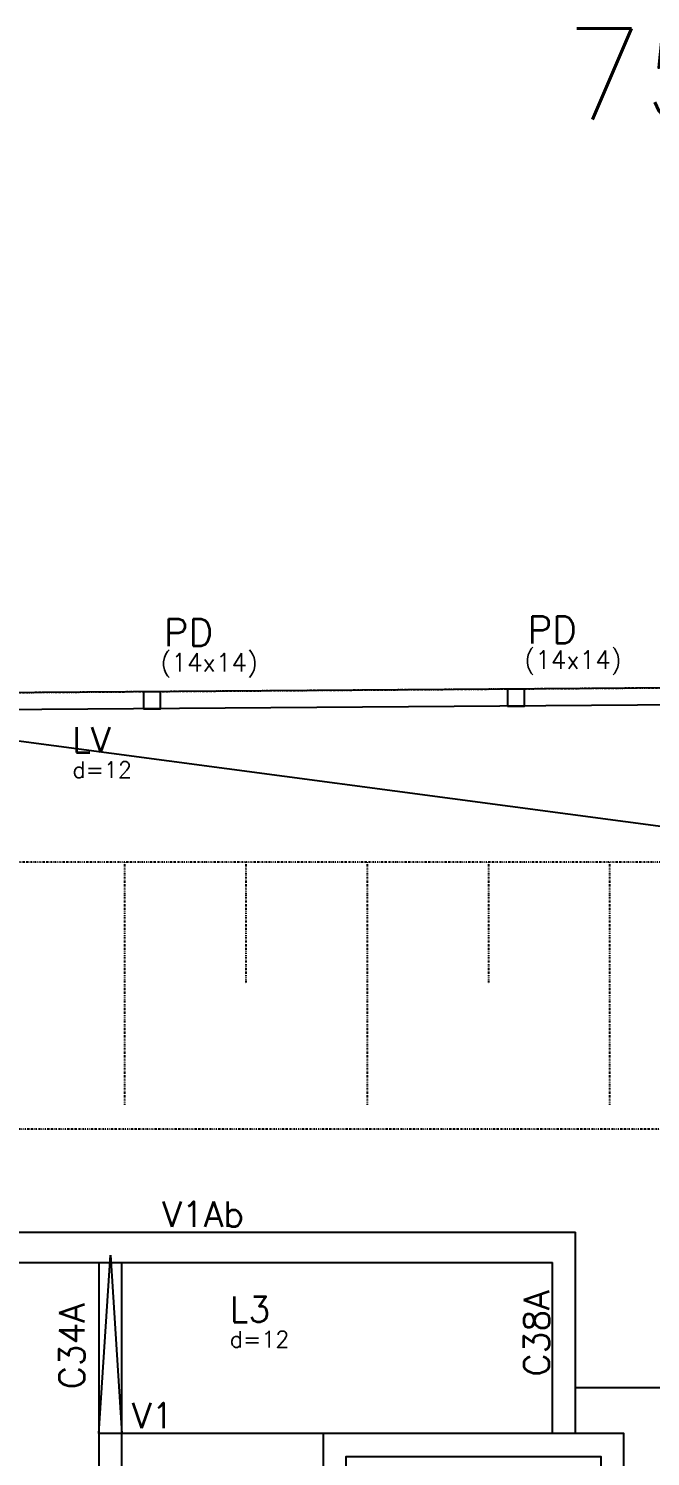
# Model space of a CAD drawing. Extents: x -40810 to 33675, y -2018 to 21213.
# Drawn here: x -5942 to -5429, y 12571 to 13748 of the extents above; entities that cross this region are included whole.
import ezdxf

# ---------------------------------------------------------------- set-up
doc = ezdxf.new("R2010")
doc.units = 0
doc.linetypes.add('ESTILO_TQS_0003', pattern=[1.5, 0.5, -0.4, 0.1, -0.5])
doc.layers.get('0').update_dxf_attribs({"color": 1, "lineweight": 9})
for name, color, linetype in [('1', 5, 'Continuous'), ('10', 7, 'Continuous'), ('12', 3, 'Continuous'), ('13', 7, 'Continuous'), ('19', 5, 'Continuous'), ('204', 7, 'ESTILO_TQS_0003'), ('24', 5, 'ESTILO_TQS_0003'), ('3', 2, 'Continuous'), ('4', 2, 'Continuous'), ('6', 6, 'Continuous'), ('8', 5, 'Continuous'), ('9', 3, 'Continuous')]:
    doc.layers.add(name, color=color, linetype=linetype)
doc.styles.get("Standard").update_dxf_attribs({"font": 'romans.shx', "width": 0.8})

msp = doc.modelspace()

# ---------------------------------------------------------------- linework, layer by layer
at = {"layer": '1'}
for p, q in [((-1895.191, 13230.18), (-6679.295, 13195.066)), ((-1895.089, 13216.181), (-6679.295, 13181.066)), ((-6255.305, 12755.699), (-5490.753, 12755.699)), ((-5490.753, 12589.613), (-5490.753, 12755.699)), ((-6392.74, 12730.699), (-5509.753, 12730.699)), ((-5864.753, 12589.613), (-5864.753, 12730.699)), ((-5509.753, 12589.613), (-5509.753, 12730.699)), ((-5490.753, 12627.613), (-5284.753, 12627.613))]:
    msp.add_line(p, q, dxfattribs=at)
for points in [[(-5883.753, 12730.699), (-5883.753, 12589.613)], [(-5698.753, 12589.613), (-5864.753, 12589.613)]]:
    msp.add_lwpolyline(points, dxfattribs=at)
at = {"layer": '19'}
msp.add_line((-6132.808, 13185.077), (-2902.754, 12755.699), dxfattribs=at)
at = {"layer": '204'}
for p, q in [((-5284.753, 13060.613), (-6149.185, 13060.613)), ((-5862.563, 13060.613), (-5862.563, 12860.613)), ((-5762.563, 13060.613), (-5762.563, 12960.613)), ((-5662.563, 13060.613), (-5662.563, 12860.613)), ((-5562.563, 13060.613), (-5562.563, 12960.613)), ((-5462.563, 13060.613), (-5462.563, 12860.613)), ((-5285.401, 12840.613), (-6134.185, 12840.613))]:
    msp.add_line(p, q, dxfattribs=at)
at = {"layer": '24'}
msp.add_line((-1895.191, 13230.18), (-6695.398, 13194.948), dxfattribs=at)
at = {"layer": '3'}
for points in [[(-5883.753, 12351.613), (-5864.753, 12351.613), (-5864.753, 12589.613), (-5883.753, 12589.613), (-5883.753, 12351.613)], [(-5469.753, 12351.613), (-5450.753, 12351.613), (-5450.753, 12589.613), (-5698.753, 12589.613), (-5698.753, 12351.613), (-5679.753, 12351.613), (-5679.753, 12570.613), (-5469.753, 12570.613), (-5469.753, 12351.613)]]:
    msp.add_lwpolyline(points, dxfattribs=at)
at = {"layer": '4'}
for points in [[(-5846.808, 13187.291), (-5832.808, 13187.291), (-5832.808, 13201.291), (-5846.808, 13201.291), (-5846.808, 13187.291)], [(-5546.808, 13189.487), (-5532.808, 13189.487), (-5532.808, 13203.487), (-5546.808, 13203.487), (-5546.808, 13189.487)]]:
    msp.add_lwpolyline(points, dxfattribs=at)
at = {"layer": '6'}
for p, q in [((-5883.753, 12589.613), (-5874.253, 12736.613)), ((-5874.253, 12736.613), (-5864.753, 12589.613))]:
    msp.add_line(p, q, dxfattribs=at)

# ---------------------------------------------------------------- texts
msp.add_text('751.00', height=75).set_placement((-5499.112, 13673.164))
at = {"layer": '10'}
for s, p in [('LV', (-5905.657, 13151.041)), ('L3', (-5775.789, 12681.496))]:
    msp.add_text(s, height=21, dxfattribs=at).set_placement(p)
at = {"layer": '12'}
for p in [(-5832.923, 13217.976), (-5532.923, 13220.171)]:
    msp.add_text('(14x14)', height=15, dxfattribs=at).set_placement(p)
at = {"layer": '13'}
for p in [(-5905.657, 13130.146), (-5775.789, 12660.601)]:
    msp.add_text('d=12', height=13.5, dxfattribs=at).set_placement(p)
at = {"layer": '8'}
for s, p in [('V1Ab', (-5831.524, 12759.959)), ('V1', (-5856.538, 12593.891))]:
    msp.add_text(s, height=21, dxfattribs=at).set_placement(p)
for s, p in [('C38A', (-5512.274, 12636.726)), ('C34A', (-5895.524, 12626.149))]:
    msp.add_text(s, height=21, rotation=90, dxfattribs=at).set_placement(p)
at = {"layer": '9'}
for p in [(-5830.196, 13238.954), (-5530.196, 13241.149)]:
    msp.add_text('PD', height=22.5, dxfattribs=at).set_placement(p)

doc.saveas('drawing.dxf')
